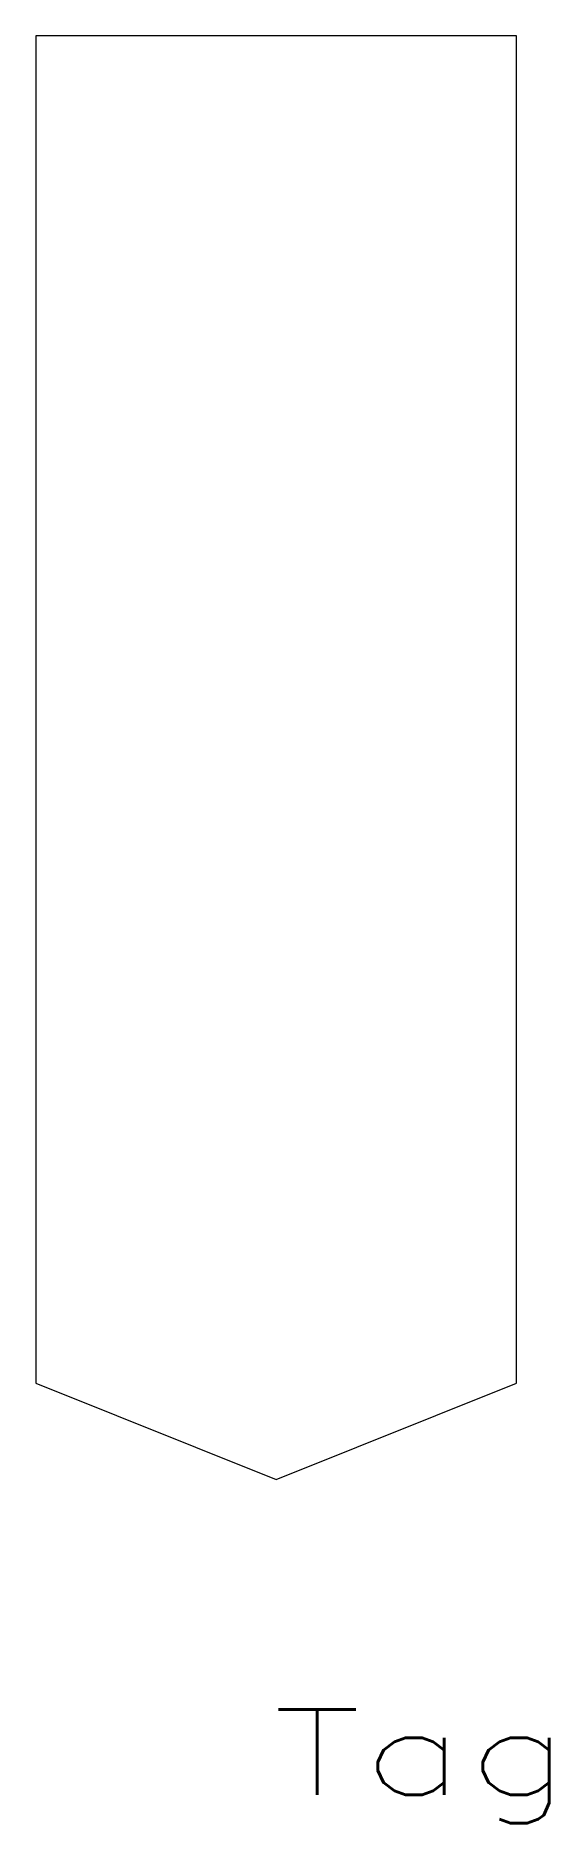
# Model space of a CAD drawing. Header units: inches. Extents: x -4.3 to 4.9, y -18.5 to 13.4.
import ezdxf
from ezdxf.enums import TextEntityAlignment as Align

# ---------------------------------------------------------------- set-up
doc = ezdxf.new("R2010")
doc.units = ezdxf.units.IN
doc.header["$MEASUREMENT"] = 0
doc.layers.get('0').update_dxf_attribs({"lineweight": 0})
doc.styles.get("Standard").update_dxf_attribs({"font": 'TXT.SHX'})

msp = doc.modelspace()

# ---------------------------------------------------------------- linework, layer by layer
at = {"linetype": 'Continuous'}
for p, q in [((-4.291, 13.44), (-4.291, -10.633)), ((4.306, 13.44), (-4.291, 13.44)), ((4.306, -10.633), (4.306, 13.44)), ((-4.291, -10.633), (0.007, -12.352)), ((0.007, -12.352), (4.306, -10.633))]:
    msp.add_line(p, q, dxfattribs=at)

# ---------------------------------------------------------------- texts
at = {"color": 7, "linetype": 'Continuous', "width": 1.361111}
msp.add_text('Tag', height=1.524, dxfattribs=at).set_placement((-0.05, -17.986), (5.284, -17.986), align=Align.FIT)

doc.saveas('drawing.dxf')
